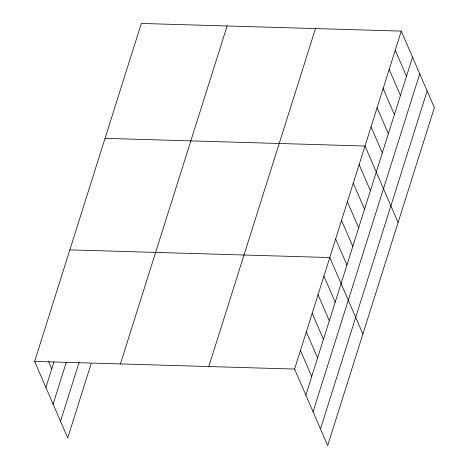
<?xml version="1.0" encoding="UTF-8"?>
<svg xmlns="http://www.w3.org/2000/svg" width="469" height="469" viewBox="0 0 469 469"><rect width="100%" height="100%" fill="white"/><g stroke="black" fill="none" stroke-linecap="round" stroke-linejoin="round"><path stroke-width="0.7" d="M91.197 363.534L67.729 437.888L34.63 361.406L141.321 23.45L401.271 31.112L434.37 107.594L327.679 445.55L294.579 369.068L401.271 31.112M45.903 387.453L53.941 361.98M53.103 404.096L66.364 362.103M60.524 421.244L79.214 362.039M120.416 363.932L227.107 25.977M208.799 366.541L315.49 28.586M305.852 395.115L412.544 57.159M313.058 411.759L419.749 73.803M320.474 428.906L427.165 90.951M105.044 138.355L364.999 146.017L398.093 222.499M69.84 249.877L329.789 257.545L362.889 334.028M34.63 361.406L294.579 369.068M395.226 50.265L406.5 76.312M389.182 69.418L400.456 95.465M383.138 88.565L394.406 114.612M377.088 107.718L388.361 133.765M371.043 126.865L382.317 152.912M359.131 164.607L370.399 190.654M353.263 183.191L364.536 209.238M347.394 201.781L358.668 227.828M341.526 220.366L352.799 246.413M335.657 238.956L346.931 265.003M323.921 276.13L335.194 302.177M318.052 294.72L329.326 320.767M312.184 313.304L323.458 339.351M306.316 331.894L317.589 357.941M300.447 350.478L311.721 376.525M48.588 361.517L51.772 368.863"/></g></svg>
